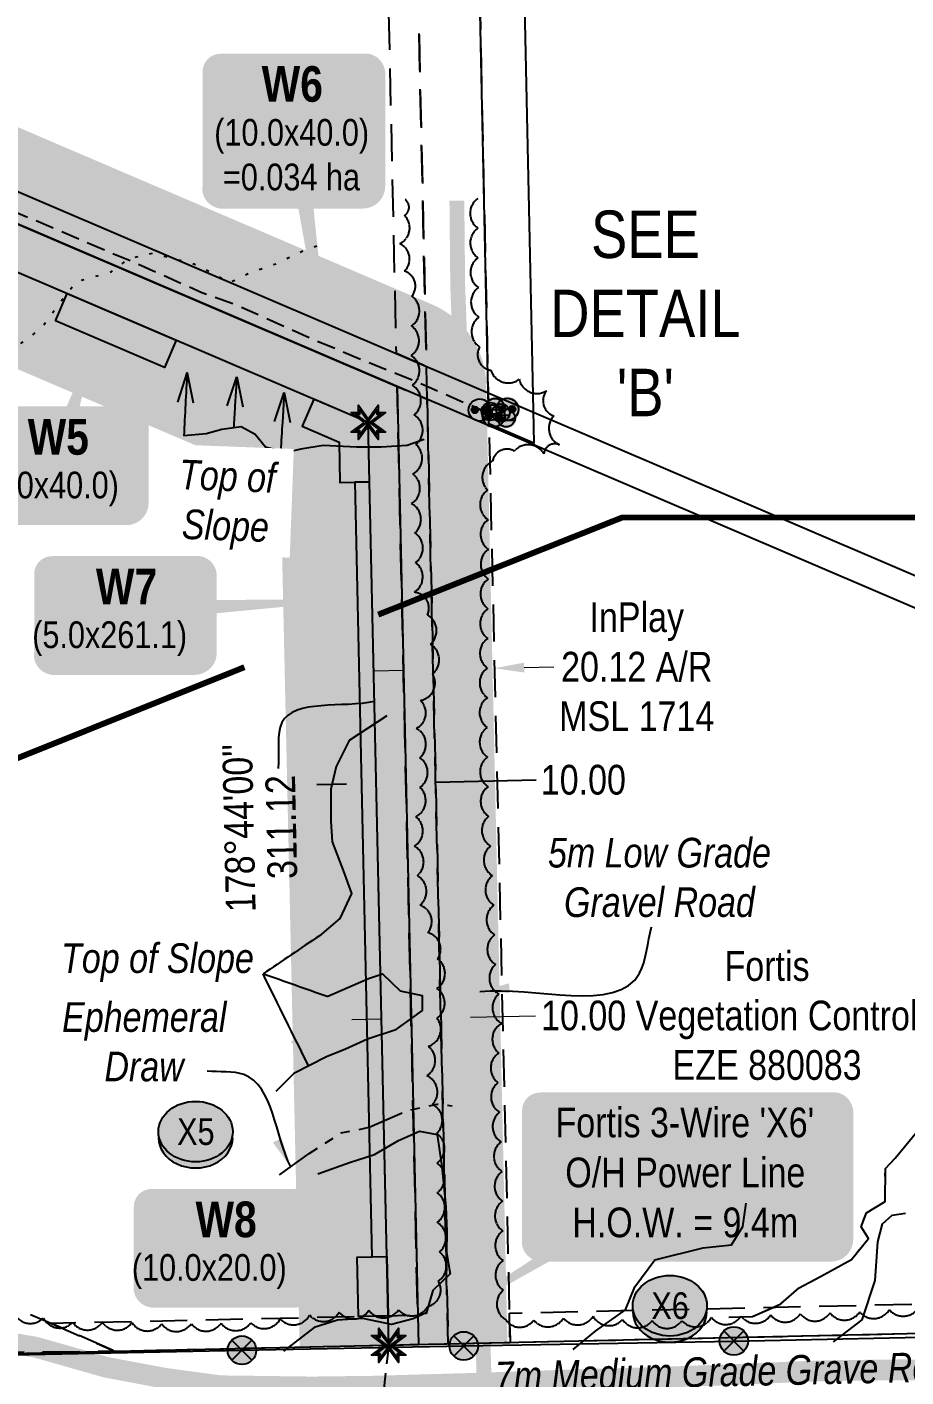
# Model space of a CAD drawing. Extents: x 601495 to 607119, y 5883555 to 5886722.
# Drawn here: x 606523.9 to 606819.8, y 5885157.5 to 5885612.2 of the extents above; entities that cross this region are included whole.
import ezdxf
from ezdxf.enums import TextEntityAlignment as Align

# ---------------------------------------------------------------- set-up
doc = ezdxf.new("R2010")
doc.units = 0
doc.header["$LTSCALE"] = 5
doc.header["$PDMODE"] = 34
doc.header["$PDSIZE"] = 0.03
for name, pattern in [('0', [1, 1, 0]), ('DASHDOT2', [12.7, 6.35, -3.175, 0, -3.175]), ('foc-ACCESSROAD', [3.75, 2.5, -1.25]), ('foc-FLOWLINE', [3.75, 2.5, -1.25]), ('foc-TIELINE', [1.875, 1.25, -0.625]), ('foc-TOPO', [1, 0.2, -0.8]), ('foc-TOPO-ephemeral', [6.25, 3.125, -0.625, 0.625, -0.625, 0.625, -0.625]), ('POWERLINE5', [7.8, 2.4, -0.6, 0.6, -0.6, 0.6, -0.6, 2.4]), ('UG_PIPE', [1.875, 1.25, -0.625])]:
    doc.linetypes.add(name, pattern=pattern)
doc.layers.get('Defpoints').update_dxf_attribs({"color": 9})
doc.layers.add('AS-PIPE-AG', color=7, linetype='Continuous', true_color=0x7d00fa)
for name, color, linetype in [('AS-PIPE-UG', 44, 'UG_PIPE'), ('AS-POWER', 104, 'foc-POWER'), ('AS-POWER-EXISTING', 72, 'POWERLINE5'), ('AS-ROADS', 254, 'Continuous'), ('AS-SYMBOL', 7, 'Continuous'), ('AS-WILDLIFE', 131, 'DASHDOT2'), ('C-WS', 13, 'foc-ACCESSROAD'), ('F-AR', 190, 'foc-ACCESSROAD'), ('F-EZE', 190, 'foc-FLOWLINE'), ('F-RW', 190, 'Continuous'), ('L-BD', 7, 'Continuous'), ('L-DETAIL-T', 3, 'Continuous'), ('L-MON', 1, 'Continuous'), ('L-SEC', 7, 'Continuous'), ('L-TIE', 7, 'foc-TIELINE'), ('P-BUFFER-H 30m', 51, 'Continuous'), ('P-CROSSINGS', 250, 'Continuous'), ('P-PROPOSED', 10, 'Continuous'), ('P-PROPOSED-H', 21, 'Continuous'), ('P-TEMP-BLOCKS', 250, 'Continuous'), ('P-TEMP-H', 41, 'Continuous'), ('P-TEMP_WORKSPACE', 46, 'Continuous'), ('P-TXT', 4, 'Continuous'), ('T-BUSH', 110, '0'), ('T-DRAW', 143, 'foc-TOPO-ephemeral'), ('T-SLOPE', 48, 'Continuous'), ('T-VEGETATION-CHANGE', 104, 'foc-TOPO'), ('T-WATER-T', 170, 'Continuous')]:
    doc.layers.add(name, color=color, linetype=linetype)
for name, color, linetype, lineweight in [('F-AR-T', 190, 'Continuous', 9), ('F-EZE-T', 190, 'Continuous', 9), ('T-TEXT', 48, 'Continuous', 18)]:
    doc.layers.add(name, color=color, linetype=linetype, lineweight=lineweight)
doc.styles.add('80', font='ARIALN.TTF', dxfattribs={"height": 10})
doc.styles.add('80CG', font='ARIALN.TTF', dxfattribs={"height": 10})
doc.styles.add('80L', font='ARIALN.TTF', dxfattribs={"height": 10})
doc.styles.add('80LS', font='ARIALNI.TTF', dxfattribs={"height": 10})
doc.styles.add('BOLD', font='ARIALNB.TTF')
doc.styles.add('Crossing', font='ARIALN.TTF', dxfattribs={"height": 10})
doc.styles.add('foc-LtypeFont', font='ARIALN.TTF', dxfattribs={"height": 7.35})
doc.linetypes.add('foc-POWER', pattern='A,6,-1,["P",foc-LtypeFont,S=0.2,R=0,X=-0.625,Y=-0.75],-1.24,4', length=12.24)
doc.linetypes.add('foc-TOPO-flowdirection-NOLINE', pattern='A,0,[">",foc-LtypeFont,S=0.3,R=0,X=0,Y=-0.945],-20,[">",foc-LtypeFont,S=0.3,R=0,X=0,Y=-0.945],0', length=20)
doc.dimstyles.new('Compass 5 000', dxfattribs={"dimscale": 5, "dimtxt": 9, "dimasz": 2, "dimexe": 0.2, "dimexo": 0.0625, "dimgap": 0.5, "dimtad": 0, "dimtih": 1, "dimtoh": 1, "dimzin": 0, "dimdsep": 46, "dimtxsty": '80CG', "dimcen": 0.1, "dimse1": 1, "dimse2": 1, "dimclrd": 256, "dimclrt": 256, "dimaunit": 1, "dimadec": 4, "dimazin": 0, "dimtfac": 0.06, "dimtofl": 0, "dimtmove": 0, "dimatfit": 1, "dimfxl": 0.2, "dimtolj": 1, "dimtzin": 0, "dimlwd": -1, "dimarcsym": 0})

# ---------------------------------------------------------------- blocks, each defined once
blk = doc.blocks.new('*D418')
at = {"layer": 'Defpoints', "color": 0, "transparency": 16777216}
for p in [(606660.14, 5885416.18), (606680.78, 5885416.66), (606681.25, 5885396.22)]:
    blk.add_point(p, dxfattribs=at)
at = {"layer": 'F-AR-T', "transparency": 16777216}
for p, q in [((606691.25, 5885396.45), (606701.24, 5885396.68)), ((606650.62, 5885395.51), (606640.62, 5885395.28))]:
    blk.add_line(p, q, dxfattribs=at)
for points in [[(606650.58, 5885397.18), (606650.66, 5885393.85), (606660.61, 5885395.74)], [(606691.21, 5885398.12), (606691.28, 5885394.78), (606681.25, 5885396.22)]]:
    blk.add_solid(points, dxfattribs=at)
at = {"layer": 'F-AR-T', "transparency": 16777216, "insert": (606729.15, 5885396.68), "char_height": 10, "attachment_point": 5, "style": '80CG'}
blk.add_mtext('\\A1;InPlay\\P20.12 A/R\\PMSL 1714', dxfattribs=at)
blk = doc.blocks.new('POWERPOLE')
h = blk.add_hatch(color=255)
edge = h.paths.add_edge_path()
edge.add_arc((0, 0), 0.96, 0, 360)
at = {"linetype": 'Continuous'}
for p, q in [((0.679, -0.679), (-0.679, 0.679)), ((-0.679, -0.679), (0.679, 0.679))]:
    blk.add_line(p, q, dxfattribs=at)
blk.add_circle((0, 0), 0.96, dxfattribs=at)
blk = doc.blocks.new('RISER')
h = blk.add_hatch(color=255)
h.dxf.hatch_style = 1
edge = h.paths.add_edge_path()
edge.add_arc((0, 0), 0.7, 0, 360)
blk.add_hatch(color=13).paths.add_polyline_path([(0.581, -0.15), (-0.581, -0.15, 0.774597)])
at = {"color": 13}
blk.add_line((-0.581, -0.15), (0.581, -0.15), dxfattribs=at)
blk.add_circle((0, 0), 0.6, dxfattribs=at)
blk = doc.blocks.new('PIG')
h = blk.add_hatch(color=255)
h.dxf.hatch_style = 1
edge = h.paths.add_edge_path()
edge.add_arc((0, 0), 0.85, 0, 360)
at = {"layer": 'AS-SYMBOL'}
h = blk.add_hatch(color=13, dxfattribs=at)
h.dxf.hatch_style = 1
h.paths.add_polyline_path([(-0.101, 0.005, 1), (-0.551, 0.005, 1)])
h = blk.add_hatch(color=13, dxfattribs=at)
h.dxf.hatch_style = 1
h.paths.add_polyline_path([(0.101, 0.005, 1), (0.551, 0.005, 1)])
at = {"layer": 'AS-SYMBOL', "color": 13}
for centre, radius in [((0, 0), 0.75), ((-0.326, 0.005), 0.225), ((0.326, 0.005), 0.225)]:
    blk.add_circle(centre, radius, dxfattribs=at)
blk = doc.blocks.new('TEMP')
h = blk.add_hatch(color=255)
h.dxf.hatch_style = 1
h.paths.add_polyline_path([(0, 0.251), (-0.666, 1.152), (-0.666, 0.666), (-1.152, 0.666), (-0.251, 0), (-1.152, -0.666), (-0.666, -0.666), (-0.666, -1.152), (0, -0.251), (0.666, -1.152), (0.666, -0.666), (1.152, -0.666), (0.251, 0), (1.152, 0.666), (0.666, 0.666), (0.666, 1.152)])
h.paths.add_polyline_path([(0.566, 0.849), (0.566, 0.566), (0.849, 0.566), (0.083, 0), (0.849, -0.566), (0.566, -0.566), (0.566, -0.849), (0, -0.083), (-0.566, -0.849), (-0.566, -0.566), (-0.849, -0.566), (-0.083, 0), (-0.849, 0.566), (-0.566, 0.566), (-0.566, 0.849), (0, 0.083)], flags=16)
h = blk.add_hatch(color=1)
h.dxf.hatch_style = 1
h.paths.add_polyline_path([(0, 0.083), (-0.566, 0.849), (-0.566, 0.566), (-0.849, 0.566), (-0.083, 0), (-0.849, -0.566), (-0.566, -0.566), (-0.566, -0.849), (0, -0.083), (0.566, -0.849), (0.566, -0.566), (0.849, -0.566), (0.083, 0), (0.849, 0.566), (0.566, 0.566), (0.566, 0.849)])
at = {"color": 1}
for p, q in [((-0.083, 0), (0.083, 0)), ((0, 0.083), (0, -0.083))]:
    blk.add_line(p, q, dxfattribs=at)
at = {"color": 255, "flags": 128}
blk.add_lwpolyline([(-0.251, 0), (-1.152, 0.666), (-0.666, 0.666), (-0.666, 1.152), (0, 0.251), (0.666, 1.152), (0.666, 0.666), (1.152, 0.666), (0.251, 0), (1.152, -0.666), (0.666, -0.666), (0.666, -1.152), (0, -0.251), (-0.666, -1.152), (-0.666, -0.666), (-1.152, -0.666)], close=True, dxfattribs=at)
at = {"color": 1, "flags": 128}
blk.add_lwpolyline([(-0.083, 0), (-0.849, 0.566), (-0.566, 0.566), (-0.566, 0.849), (0, 0.083), (0.566, 0.849), (0.566, 0.566), (0.849, 0.566), (0.083, 0), (0.849, -0.566), (0.566, -0.566), (0.566, -0.849), (0, -0.083), (-0.566, -0.849), (-0.566, -0.566), (-0.849, -0.566)], close=True, dxfattribs=at)
blk = doc.blocks.new('tdraw')
at = {"layer": 'T-DRAW', "linetype": 'ByBlock'}
h = blk.add_hatch(color=256, dxfattribs=at)
h.dxf.hatch_style = 1
h.paths.add_polyline_path([(4.25, 3.18), (-0.01, 0), (5.07, -1.53), (5.3, -2.87), (-1.13, -0.85), (-1.35, 0.4), (4.01, 4.5)])
blk = doc.blocks.new('*U436')
at = {"true_color": 0xff8aff}
h = blk.add_hatch(color=211, dxfattribs=at)
edge = h.paths.add_edge_path()
edge.add_line((-24, -20), (24, -20))
edge.add_arc((24, -14), 6, 270, 360)
edge.add_line((30, -14), (30, 12.5))
edge.add_arc((24, 12.5), 6, 0, 90)
edge.add_line((24, 18.5), (-24, 18.5))
edge.add_arc((-24, 12.5), 6, 90, 180)
edge.add_line((-30, 12.5), (-30, -14))
edge.add_arc((-24, -14), 6, 180, 270)
at = {"flags": 128}
blk.add_lwpolyline([(13.84, 41.49, 0, 7.5, 0), (0, 0, 0, 0, 0)], format="xyseb", dxfattribs=at)
at = {"color": 250, "flags": 128}
blk.add_lwpolyline([(-24, -20, 3, 3, 0), (24, -20, 3, 3, 0.414214), (30, -14, 3, 3, 0), (30, 12.5, 3, 0, 0.414214), (24, 18.5, 0, 0, 0), (-24, 18.5, 0, 0, 0.414214), (-30, 12.5, 0, 0, 0), (-30, -14, 0, 3, 0.414214)], format="xyseb", close=True, dxfattribs=at)
at = {"color": 250}
for tag, p, height, style in [('TEMP_AREA_W1_001', (-9.21, 2.24), 12, 'BOLD'), ('ENTER_TEXT_001', (-30.66, -12.47), 9, '80')]:
    blk.add_attdef(tag, p, '', height=height, dxfattribs=dict(at, style=style))
blk = doc.blocks.new('*U439')
at = {"true_color": 0xff8aff}
h = blk.add_hatch(color=211, dxfattribs=at)
edge = h.paths.add_edge_path()
edge.add_line((-24, -32.13), (24, -32.13))
edge.add_arc((24, -26.13), 6, 270, 360)
edge.add_line((30, -26.13), (30, 12.5))
edge.add_arc((24, 12.5), 6, 0, 90)
edge.add_line((24, 18.5), (-24, 18.5))
edge.add_arc((-24, 12.5), 6, 90, 180)
edge.add_line((-30, 12.5), (-30, -26.13))
edge.add_arc((-24, -26.13), 6, 180, 270)
at = {"color": 250, "flags": 128}
blk.add_lwpolyline([(-24, -32.13, 3, 3, 0), (24, -32.13, 3, 3, 0.414214), (30, -26.13, 3, 3, 0), (30, 12.5, 3, 0, 0.414214), (24, 18.5, 0, 0, 0), (-24, 18.5, 0, 0, 0.414214), (-30, 12.5, 0, 0, 0), (-30, -26.13, 0, 3, 0.414214)], format="xyseb", close=True, dxfattribs=at)
at = {"flags": 128}
blk.add_lwpolyline([(14.69, -102.46, 0, 7.5, 0), (0, 0, 0, 0, 0)], format="xyseb", dxfattribs=at)
at = {"color": 250}
for tag, p, height, style in [('TEMP_AREA_W1_001', (-9.21, 2.24), 12, 'BOLD'), ('ENTER_TEXT_001', (-30.66, -12.47), 9, '80')]:
    blk.add_attdef(tag, p, '', height=height, dxfattribs=dict(at, style=style))
blk = doc.blocks.new('*U437')
at = {"true_color": 0xff8aff}
h = blk.add_hatch(color=211, dxfattribs=at)
edge = h.paths.add_edge_path()
edge.add_line((-24, -20), (24, -20))
edge.add_arc((24, -14), 6, 270, 360)
edge.add_line((30, -14), (30, 12.5))
edge.add_arc((24, 12.5), 6, 0, 90)
edge.add_line((24, 18.5), (-24, 18.5))
edge.add_arc((-24, 12.5), 6, 90, 180)
edge.add_line((-30, 12.5), (-30, -14))
edge.add_arc((-24, -14), 6, 180, 270)
at = {"color": 250, "flags": 128}
blk.add_lwpolyline([(-24, -20, 3, 3, 0), (24, -20, 3, 3, 0.414214), (30, -14, 3, 3, 0), (30, 12.5, 3, 0, 0.414214), (24, 18.5, 0, 0, 0), (-24, 18.5, 0, 0, 0.414214), (-30, 12.5, 0, 0, 0), (-30, -14, 0, 3, 0.414214)], format="xyseb", close=True, dxfattribs=at)
at = {"flags": 128}
blk.add_lwpolyline([(29.7, -15.19, 0, 7.5, 0), (0, 0, 0, 0, 0)], format="xyseb", dxfattribs=at)
at = {"color": 250}
for tag, p, height, style in [('TEMP_AREA_W1_001', (-9.21, 2.24), 12, 'BOLD'), ('ENTER_TEXT_001', (-30.66, -12.47), 9, '80')]:
    blk.add_attdef(tag, p, '', height=height, dxfattribs=dict(at, style=style))
blk = doc.blocks.new('_Open30')
at = {"color": 0, "linetype": 'ByBlock', "lineweight": -2}
for p, q in [((-1, 0.268), (0, 0)), ((0, 0), (-1, -0.268)), ((0, 0), (-1, 0))]:
    blk.add_line(p, q, dxfattribs=at)
blk = doc.blocks.new('*D474')
at = {"layer": 'Defpoints', "color": 0, "transparency": 16777216}
for p in [(606663.19, 5885278.47), (606663.51, 5885264.07), (606653.51, 5885263.85)]:
    blk.add_point(p, dxfattribs=at)
at = {"layer": 'F-EZE-T', "transparency": 16777216}
for p, q in [((606643.2, 5885278.03), (606633.2, 5885277.81)), ((606673.19, 5885278.7), (606695.09, 5885279.18))]:
    blk.add_line(p, q, dxfattribs=at)
for points in [[(606643.16, 5885279.7), (606643.23, 5885276.37), (606653.19, 5885278.25)], [(606673.15, 5885280.36), (606673.22, 5885277.03), (606663.19, 5885278.47)]]:
    blk.add_solid(points, dxfattribs=at)
at = {"layer": 'F-EZE-T', "transparency": 16777216, "insert": (606773.02, 5885279.18), "char_height": 10, "attachment_point": 5, "style": '80CG'}
blk.add_mtext('\\A1;Fortis\\P10.00 Vegetation Control R/W\\PEZE 880083', dxfattribs=at)
blk = doc.blocks.new('xing2')
h = blk.add_hatch(color=50)
h.dxf.hatch_style = 1
edge = h.paths.add_edge_path()
edge.add_ellipse((0, 0), major_axis=(-12.5, 0), ratio=0.816297, start_angle=0, end_angle=360)
h = blk.add_hatch(color=250)
h.dxf.hatch_style = 1
edge = h.paths.add_edge_path()
edge.add_ellipse((0, -2.05), major_axis=(-12.5, 0), ratio=0.816297, start_angle=0, end_angle=180)
edge.add_line((12.5, -2.05), (12.5, 0))
edge.add_ellipse((0, 0), major_axis=(-12.5, 0), ratio=0.816297, start_angle=0, end_angle=180, ccw=False)
edge.add_line((-12.5, 0), (-12.5, -2.05))
at = {"color": 250}
blk.add_ellipse((0, 0), major_axis=(-12.5, 0), ratio=0.816297, dxfattribs=at)
blk.add_ellipse((0, -2.05), major_axis=(-12.5, 0), ratio=0.816297, start_param=0, end_param=3.141593, dxfattribs=at)
at = {"color": 250, "style": 'Crossing'}
blk.add_attdef('CROSSING', text='', height=9, dxfattribs=at).set_placement((0.09, 0.02), align=Align.MIDDLE_CENTER)
at = {"color": 250, "style": 'Crossing', "flags": 1}
for tag, p in [('OWNER', (0.09, -12.49)), ('DESCRIPTION', (0.09, -25.77)), ('LOCATION', (0.09, -39.3)), ('DWG_REF', (0.09, -52.84))]:
    blk.add_attdef(tag, text='', height=9, dxfattribs=at).set_placement(p, align=Align.MIDDLE_CENTER)
blk = doc.blocks.new('*U586')
h = blk.add_hatch(color=255)
edge = h.paths.add_edge_path()
edge.add_line((-49, -28.5), (49, -28.5))
edge.add_arc((49, -22.5), 6, 270, 360)
edge.add_line((55, -22.5), (55, 21))
edge.add_arc((49, 21), 6, 0, 90)
edge.add_line((49, 27), (-49, 27))
edge.add_arc((-49, 21), 6, 90, 180)
edge.add_line((-55, 21), (-55, -22.5))
edge.add_arc((-49, -22.5), 6, 180, 270)
at = {"color": 104, "flags": 128}
blk.add_lwpolyline([(-49, -28.5, 3, 3, 0), (49, -28.5, 3, 3, 0.414214), (55, -22.5, 3, 3, 0), (55, 21, 3, 0, 0.414214), (49, 27, 0, 0, 0), (-49, 27, 0, 0, 0.414214), (-55, 21, 0, 0, 0), (-55, -22.5, 0, 3, 0.414214)], format="xyseb", close=True, dxfattribs=at)
blk.add_lwpolyline([(-92.98, -56.28, 0, 7.5, 0), (0, 0, 0, 0, 0)], format="xyseb", dxfattribs=at)
at = {"color": 104, "style": '80'}
blk.add_attdef('ENTER_TEXT_001', (-26.85, -4.92), '', height=10, dxfattribs=at)
blk = doc.blocks.new('*U590')
at = {"true_color": 0xff8aff}
h = blk.add_hatch(color=211, dxfattribs=at)
edge = h.paths.add_edge_path()
edge.add_line((-24, -20), (24, -20))
edge.add_arc((24, -14), 6, 270, 360)
edge.add_line((30, -14), (30, 12.5))
edge.add_arc((24, 12.5), 6, 0, 90)
edge.add_line((24, 18.5), (-24, 18.5))
edge.add_arc((-24, 12.5), 6, 90, 180)
edge.add_line((-30, 12.5), (-30, -14))
edge.add_arc((-24, -14), 6, 180, 270)
at = {"color": 250, "flags": 128}
blk.add_lwpolyline([(-24, -20, 3, 3, 0), (24, -20, 3, 3, 0.414214), (30, -14, 3, 3, 0), (30, 12.5, 3, 0, 0.414214), (24, 18.5, 0, 0, 0), (-24, 18.5, 0, 0, 0.414214), (-30, 12.5, 0, 0, 0), (-30, -14, 0, 3, 0.414214)], format="xyseb", close=True, dxfattribs=at)
at = {"flags": 128}
blk.add_lwpolyline([(78.85, 3.82, 0, 7.5, 0), (0, 0, 0, 0, 0)], format="xyseb", dxfattribs=at)
at = {"color": 250}
for tag, p, height, style in [('TEMP_AREA_W1_001', (-9.21, 2.24), 12, 'BOLD'), ('ENTER_TEXT_001', (-30.66, -12.47), 9, '80')]:
    blk.add_attdef(tag, p, '', height=height, dxfattribs=dict(at, style=style))
blk = doc.blocks.new('*D594')
at = {"layer": 'Defpoints', "color": 0, "transparency": 16777216}
for p in [(606641.41, 5885358.9), (606651.41, 5885359.12), (606651.44, 5885357.63)]:
    blk.add_point(p, dxfattribs=at)
at = {"layer": 'P-TXT', "transparency": 16777216}
for p, q in [((606631.45, 5885357.19), (606621.45, 5885356.97)), ((606661.44, 5885357.85), (606695.23, 5885358.6))]:
    blk.add_line(p, q, dxfattribs=at)
for points in [[(606661.4, 5885359.52), (606661.47, 5885356.19), (606651.44, 5885357.63)], [(606631.41, 5885358.86), (606631.49, 5885355.52), (606641.45, 5885357.41)]]:
    blk.add_solid(points, dxfattribs=at)
at = {"layer": 'P-TXT', "transparency": 16777216, "insert": (606711.17, 5885358.6), "char_height": 10, "attachment_point": 5, "style": '80CG'}
blk.add_mtext('\\A1;10.00', dxfattribs=at)

msp = doc.modelspace()

# ---------------------------------------------------------------- hatches: boundary and pattern name
at = {"layer": 'P-BUFFER-H 30m'}
h = msp.add_hatch(color=256, dxfattribs=at)
h.dxf.hatch_style = 1
edge = h.paths.add_edge_path()
edge.add_line((606685.606, 5885168.999), (606678.468, 5885491.845))
edge.add_arc((606648.487, 5885491.182), 29.988, 1.2667, 66.81926)
edge.add_line((606660.291, 5885518.749), (606065.276, 5885773.536))
edge.add_line((606065.276, 5885773.536), (606067.094, 5885691.204))
edge.add_line((606067.094, 5885691.204), (606609.203, 5885459.071))
edge.add_line((606609.203, 5885459.071), (606615.651, 5885167.449))
edge.add_line((606615.651, 5885167.449), (606685.606, 5885168.999))
at = {"layer": 'P-PROPOSED-H'}
h = msp.add_hatch(color=256, dxfattribs=at)
h.dxf.hatch_style = 1
h.paths.add_polyline_path([(606066.003, 5885740.603), (606648.487, 5885491.182), (606655.626, 5885168.334), (606645.632, 5885168.113), (606638.757, 5885479.037), (606066.367, 5885724.136)])
at = {"layer": 'P-TEMP-H'}
h = msp.add_hatch(color=256, dxfattribs=at)
h.dxf.hatch_style = 1
h.paths.add_polyline_path([(606533.425, 5885513.267), (606537.36, 5885522.456), (606574.116, 5885506.717), (606570.181, 5885497.528)])
h = msp.add_hatch(color=256, dxfattribs=at)
h.dxf.hatch_style = 1
h.paths.add_polyline_path([(606639.2, 5885459.05), (606638.757, 5885479.037), (606620.379, 5885486.907), (606616.444, 5885477.718), (606628.906, 5885472.382), (606629.206, 5885458.829)])
h = msp.add_hatch(color=256, dxfattribs=at)
h.dxf.hatch_style = 1
h.paths.add_polyline_path([(606644.969, 5885198.094), (606639.199, 5885459.05), (606634.202, 5885458.94), (606639.972, 5885197.983)])
h = msp.add_hatch(color=256, dxfattribs=at)
h.dxf.hatch_style = 1
h.paths.add_polyline_path([(606635.418, 5885177.885), (606634.976, 5885197.873), (606644.969, 5885198.094), (606645.412, 5885178.107)])

# ---------------------------------------------------------------- linework, layer by layer
at = {"layer": 'AS-PIPE-AG', "flags": 128}
for points in [[(606679.871, 5885482.711), (606676.331, 5885483.21)], [(606685.626, 5885483.405), (606681.442, 5885484.137)], [(606683.64, 5885483.773), (606683.195, 5885480.856)], [(606685.19, 5885480.473), (606680.949, 5885481.232)]]:
    msp.add_lwpolyline(points, dxfattribs=at)
at = {"layer": 'AS-PIPE-UG', "flags": 128}
msp.add_lwpolyline([(606679.243, 5885481.945), (606675.412, 5885483.879), (606669.75, 5885486.153), (606654.429, 5885492.951), (606636.669, 5885500.009), (606619.746, 5885507.168), (606594.764, 5885518.344), (606582.739, 5885522.686), (606561.363, 5885532.244), (606541.546, 5885540.615), (606495.429, 5885560.385), (606449.797, 5885579.775), (606380.993, 5885608.928), (606325.942, 5885633.135), (606256.673, 5885662.136), (606194.25, 5885688.841), (606156.554, 5885705.359), (606115.807, 5885723.609), (606070.773, 5885743.253), (606043.598, 5885755.203), (606002.536, 5885772.727), (605986.788, 5885778.875), (605970.935, 5885786.086), (605955.122, 5885792.936), (605947.991, 5885795.63), (605942.477, 5885796.444), (605935.315, 5885796.823), (605911.915, 5885796.151), (605888.883, 5885795.589), (605849.008, 5885794.449), (605831.991, 5885794.342), (605804.305, 5885793.571), (605778.765, 5885793.916), (605758.08, 5885793.337), (605737.371, 5885792.568), (605707.675, 5885791.716), (605683.368, 5885791.224), (605662.287, 5885790.736), (605630.713, 5885789.409), (605602.691, 5885788.92), (605579.114, 5885788.735), (605559.442, 5885788.752), (605531.88, 5885788.715), (605498.401, 5885787.582), (605445.699, 5885786.669), (605431.454, 5885786.797), (605406.77, 5885785.96), (605370.868, 5885785.265), (605345.916, 5885784.681), (605310.355, 5885783.259), (605269.91, 5885782.083), (605238.541, 5885781.16), (605193.655, 5885780.882), (605172.241, 5885780.326), (605158.29, 5885780.794), (605144.131, 5885780.482), (605133.425, 5885780.772), (605117.879, 5885780.35), (605102.062, 5885779.899), (605093.963, 5885779.874), (605088.873, 5885779.856), (605086.673, 5885776.764), (605086.85, 5885774.498), (605086.141, 5885769.201)], dxfattribs=at)
at = {"layer": 'AS-POWER', "flags": 128}
msp.add_lwpolyline([(606228.339, 5885158.244), (606313.557, 5885160.326), (606411.592, 5885162.394), (606513.465, 5885164.788), (606596.215, 5885166.498), (606670.901, 5885167.941), (606761.828, 5885169.591), (606845.615, 5885171.287), (606962.308, 5885173.342), (606984.603, 5885173.91)], dxfattribs=at)
at = {"layer": 'AS-ROADS', "flags": 128}
for points, const_width in [([(606677.778, 5885155.454), (606675.796, 5885225.02), (606674.437, 5885276.004), (606673.678, 5885311.486), (606672.261, 5885356.487), (606671.454, 5885387.955), (606671.076, 5885430.662), (606670.529, 5885460.792), (606670.197, 5885489.842), (606668.869, 5885525.114), (606668.585, 5885553.754)], 4.998), ([(606509.354, 5885170.495), (606526.775, 5885167.52), (606550.566, 5885160.74), (606570.244, 5885157.04), (606588.948, 5885154.509), (606619.792, 5885154.117), (606640.387, 5885154.368), (606674.609, 5885155.352), (606712.044, 5885156.645), (606731.704, 5885157.179), (606761.666, 5885158.275), (606780.828, 5885159.142), (606794.462, 5885159.638), (606818.435, 5885159.886), (606844.95, 5885159.74), (606855.338, 5885159.307), (606877.552, 5885158.926), (606897.258, 5885159.463), (606934.921, 5885161.033), (606961.232, 5885161.353), (606984.884, 5885161.584)], 7)]:
    msp.add_lwpolyline(points, dxfattribs=dict(at, const_width=const_width))
at = {"layer": 'AS-WILDLIFE', "const_width": 1.999, "flags": 128}
for points in [[(606597.047, 5885396.574), (606505.885, 5885360.007), (606413.26, 5885315.507), (606326.76, 5885273.507), (606244.135, 5885247.007), (606152.259, 5885218.007), (605869.197, 5885318.007), (605782.947, 5885347.507), (605583.572, 5885415.507), (605556.76, 5885439.007), (605094.947, 5885512.507), (605092.572, 5885513.007), (604624.447, 5885599.507), (604583.822, 5885518.507), (604526.884, 5885357.007), (604517.259, 5885222.507), (604516.635, 5885216.507), (604515.572, 5885210.007), (604514.135, 5885203.507), (604512.197, 5885197.507), (604509.885, 5885191.007), (604507.197, 5885185.507), (604504.134, 5885179.507), (604500.634, 5885174.007), (604496.885, 5885168.507), (604492.697, 5885163.507), (604488.259, 5885159.007), (604483.447, 5885154.507), (604482.572, 5885153.507), (604348.306, 5885038.39)], [(606978.728, 5885432.323), (606900.072, 5885440.507), (606839.634, 5885447.007), (606724.259, 5885447.007), (606661.509, 5885422.007), (606642.091, 5885414.271)]]:
    msp.add_lwpolyline(points, dxfattribs=at)
at = {"layer": 'C-WS', "flags": 128}
msp.add_lwpolyline([(606530.066, 5885176.407), (606553.501, 5885166.072), (606503.845, 5885165.653), (606499.743, 5885167.546), (606496.44, 5885165.487), (606454.27, 5885163.874), (606471.373, 5885174.251), (606498.366, 5885190.055), (606530.066, 5885176.407)], close=True, dxfattribs=at)
at = {"layer": 'F-AR', "flags": 128}
msp.add_lwpolyline([(606686.484, 5885169.018), (606665.619, 5885168.556), (606658.581, 5885486.86), (606652.967, 5885740.767), (606673.647, 5885741.22), (606675.598, 5885654.256), (606679.105, 5885489.546), (606679.352, 5885478.511), (606686.237, 5885179.77), (606686.484, 5885169.018)], close=True, dxfattribs=at)
at = {"layer": 'F-EZE', "flags": 128}
for points in [[(606652.967, 5885740.767), (606658.337, 5885497.903), (606648.243, 5885502.226), (606642.973, 5885740.547), (606652.967, 5885740.767)], [(606658.581, 5885486.86), (606665.619, 5885168.556), (606553.501, 5885166.072), (606531.933, 5885175.593), (606655.405, 5885178.328), (606648.487, 5885491.182), (606658.581, 5885486.86)]]:
    msp.add_lwpolyline(points, close=True, dxfattribs=at)
msp.add_lwpolyline([(606984.578, 5885175.613), (606884.642, 5885173.408), (606686.484, 5885169.018), (606686.255, 5885179.012), (606884.419, 5885183.402), (606984.32, 5885186.391)], dxfattribs=at)
at = {"layer": 'F-RW'}
for points in [[(606964.82, 5886044.01), (606901.996, 5885979.047), (606867.25, 5885942.978), (606762.929, 5885835.04), (606727.049, 5885716.955), (606690.669, 5885650.572), (606694.241, 5885483.076), (606694.488, 5885472.04), (606679.352, 5885478.511), (606679.105, 5885489.546), (606675.598, 5885654.256), (606713.162, 5885722.801), (606719.062, 5885742.217), (606729.182, 5885775.521), (606749.644, 5885842.861), (606866.781, 5885964.059), (606880.694, 5885978.581), (606932.115, 5886031.673), (606959.793, 5886060.307)], [(606924.109, 5885373.16), (606066.003, 5885740.603), (606065.76, 5885751.646), (606928.067, 5885382.404)]]:
    msp.add_lwpolyline(points, dxfattribs=at)
at = {"layer": 'L-SEC'}
msp.add_line((606884.641, 5885173.408), (606078.915, 5885155.559), dxfattribs=at)
at = {"layer": 'L-TIE'}
msp.add_line((606645.632, 5885168.113), (606643.312, 5885147.945), dxfattribs=at)
at = {"layer": 'P-TEMP_WORKSPACE'}
for points in [[(606533.425, 5885513.267), (606537.36, 5885522.456), (606574.116, 5885506.717), (606570.181, 5885497.528)], [(606639.2, 5885459.05), (606638.757, 5885479.037), (606620.379, 5885486.907), (606616.444, 5885477.718), (606628.906, 5885472.382), (606629.206, 5885458.829)], [(606644.969, 5885198.094), (606639.199, 5885459.05), (606634.202, 5885458.94), (606639.972, 5885197.983)], [(606635.418, 5885177.885), (606634.976, 5885197.873), (606644.969, 5885198.094), (606645.412, 5885178.107)]]:
    msp.add_lwpolyline(points, close=True, dxfattribs=at)
at = {"layer": 'T-BUSH', "flags": 128}
for points in [[(606148.559, 5885244.214, 0.5205671), (606155.219, 5885236.759, 0.5205671), (606161.878, 5885229.304, 0.5205671), (606169.472, 5885222.854, 0.5205671), (606177.384, 5885216.744, 0.5205671), (606185.295, 5885210.634, 0.5205671), (606193.259, 5885204.593, 0.5205671), (606201.253, 5885198.592, 0.5205671), (606209.248, 5885192.592, 0.5205671), (606217.243, 5885186.592, 0.5205671), (606225.486, 5885180.97, 0.5205671), (606234.174, 5885176.026, 0.5205671), (606242.953, 5885171.41, 0.5205671), (606252.946, 5885171.178, 0.5205671), (606262.939, 5885170.945, 0.5205671), (606272.933, 5885170.712, 0.5205671), (606282.926, 5885170.479, 0.5205671), (606292.919, 5885170.247, 0.5205671), (606302.911, 5885170.193, 0.5205671), (606312.896, 5885170.65, 0.5205671), (606322.882, 5885171.106, 0.5205671), (606332.867, 5885171.563, 0.5205671), (606342.853, 5885172.02, 0.5205671), (606352.844, 5885172.304, 0.5205671), (606362.838, 5885172.471, 0.5205671), (606372.833, 5885172.638, 0.5205671), (606382.828, 5885172.805, 0.5205671), (606392.822, 5885172.972, 0.5205671), (606402.792, 5885173.612, 0.5205671), (606412.747, 5885174.512, 0.5205671), (606422.729, 5885174.132, 0.5205671), (606432.718, 5885174.182, 0.5205671), (606442.71, 5885174.482, 0.5205671), (606451.861, 5885176.29, 0.5205671), (606450.286, 5885185.964, 0.5205671), (606450.019, 5885195.78, 0.5205671), (606448.917, 5885205.457, 0.5205671), (606452.869, 5885212.556, 0.5205671), (606461.188, 5885218.098, 0.5205671), (606470.049, 5885222.626, 0.5205671), (606478.867, 5885227.227, 0.5205671), (606487.139, 5885232.839, 0.5205671), (606494.1, 5885226.307, 0.5205671), (606500.984, 5885219.059, 0.5205671), (606505.296, 5885210.205, 0.5205671), (606500.638, 5885204.375, 0.5205671), (606491.412, 5885200.53, 0.5205671), (606482.185, 5885196.684, 0.5205671), (606475.949, 5885188.884, 0.5205671), (606473.69, 5885179.767, 0.5205671), (606480.071, 5885175.736, 0.5205671), (606489.862, 5885177.752, 0.5205671), (606499.652, 5885179.768, 0.5205671), (606509.565, 5885179.777, 0.5205671), (606519.528, 5885178.962, 0.5205671), (606529.377, 5885177.342, 0.5205671), (606539.225, 5885175.853, 0.5205671), (606549.221, 5885175.892, 0.5205671), (606559.214, 5885175.791, 0.5205671), (606569.2, 5885175.351, 0.5205671), (606579.193, 5885175.428, 0.5205671), (606589.188, 5885175.595, 0.5205671), (606599.183, 5885175.762, 0.5205671), (606609.097, 5885177.038, 0.5205671), (606619.01, 5885178.32, 0.5205671), (606628.955, 5885179.298, 0.5205671), (606638.926, 5885179.95, 0.5205671), (606648.921, 5885180.067, 0.5205671), (606658.756, 5885181.269, 0.5205671), (606662.305, 5885189.774, 0.5205671), (606662.704, 5885199.594, 0.5205671), (606661.931, 5885209.557, 0.5205671), (606661.938, 5885219.553, 0.5205671), (606661.907, 5885229.549, 0.5205671), (606661.796, 5885239.544, 0.5205671), (606660.393, 5885249.31, 0.5205671), (606658.451, 5885258.981, 0.5205671), (606658.991, 5885268.862, 0.5205671), (606661.899, 5885278.338, 0.5205671), (606661.882, 5885288.334, 0.5205671), (606662.11, 5885298.326, 0.5205671), (606658.85, 5885307.152, 0.5205671), (606656.172, 5885316.406, 0.5205671), (606655.278, 5885326.362, 0.5205671), (606654.303, 5885336.31, 0.5205671), (606654.81, 5885346.206, 0.5205671), (606656.154, 5885356.088, 0.5205671), (606656.151, 5885366.084, 0.5205671), (606654.95, 5885375.971, 0.5205671), (606656.354, 5885385.334, 0.5205671), (606660.389, 5885394.338, 0.5205671), (606659.65, 5885404.307, 0.5205671), (606658.678, 5885414.147, 0.5205671), (606654.283, 5885421.827, 0.5205671), (606654.69, 5885431.815, 0.5205671), (606654.416, 5885441.781, 0.5205671), (606653.365, 5885451.721, 0.5205671), (606653.788, 5885461.665, 0.5205671), (606654.792, 5885471.61, 0.5205671), (606654.193, 5885481.588, 0.5205671), (606653.595, 5885491.566, 0.5205671), (606653.216, 5885501.549, 0.5205671), (606653.306, 5885511.545, 0.5205671), (606653.443, 5885521.538, 0.5205671), (606650.992, 5885530.013, 0.5205671), (606649.37, 5885539.252, 0.5205671), (606650.943, 5885548.738, 0.5205671), (606651.223, 5885554.133, 0.5205671)], [(606675.646, 5885554.459, 0.520567), (606675.666, 5885544.463, 0.5205671), (606675.686, 5885534.467, 0.5205671), (606675.841, 5885524.472, 0.5205671), (606676.032, 5885514.478, 0.5205671), (606676.223, 5885504.484, 0.5205671), (606680.05, 5885496.594, 0.5205671), (606689.565, 5885493.57, 0.5205671), (606698.78, 5885489.706, 0.5205671), (606701.229, 5885481.207, 0.5205671), (606703.18, 5885471.462, 0.5205671), (606697.872, 5885468.453, 0.5205671), (606687.918, 5885469.364, 0.5205671), (606680.612, 5885466.021, 0.5205671), (606678.914, 5885456.264, 0.5205671), (606679.079, 5885446.269, 0.5205671), (606679.244, 5885436.274, 0.5205671), (606679.16, 5885426.279, 0.5205671), (606679.061, 5885416.283, 0.5205671), (606678.963, 5885406.288, 0.5205671), (606678.886, 5885396.292, 0.5205671), (606678.842, 5885386.296, 0.5205671), (606678.798, 5885376.3, 0.5205671), (606678.905, 5885366.305, 0.5205671), (606679.075, 5885356.311, 0.5205671), (606679.284, 5885346.318, 0.5205671), (606679.925, 5885336.342, 0.5205671), (606680.567, 5885326.367, 0.5205671), (606681.028, 5885316.383, 0.5205671), (606681.29, 5885306.391, 0.5205671), (606681.553, 5885296.398, 0.5205671), (606682.726, 5885286.478, 0.5205671), (606683.565, 5885276.559, 0.5205671), (606682.698, 5885266.6, 0.5205671), (606682.432, 5885256.632, 0.5205671), (606682.95, 5885246.649, 0.5205671), (606683.468, 5885236.666, 0.5205671), (606683.824, 5885226.679, 0.5205671), (606683.933, 5885216.683, 0.5205671), (606684.043, 5885206.688, 0.5205671), (606684.137, 5885196.692, 0.5205671), (606684.227, 5885186.697, 0.5205671), (606685.056, 5885176.74, 0.5205671), (606694.486, 5885176.659, 0.5205671), (606704.462, 5885177.295, 0.5205671), (606714.436, 5885177.948, 0.5205671), (606724.365, 5885176.833, 0.5205671), (606734.354, 5885176.451, 0.5205671), (606744.328, 5885176.424, 0.5205671), (606754.257, 5885177.552, 0.5205671), (606764.245, 5885177.956, 0.5205671), (606774.233, 5885178.36, 0.5205671), (606784.221, 5885178.749, 0.5205671), (606794.212, 5885179.069, 0.5205671), (606804.203, 5885179.388, 0.5205671), (606814.168, 5885180.143, 0.5205671), (606824.127, 5885181.008, 0.5205671), (606834.122, 5885180.982, 0.5205671), (606844.099, 5885180.578, 0.5205671), (606854.048, 5885179.603, 0.5205671), (606862.983, 5885175.441, 0.5205671), (606872.859, 5885174.124, 0.5205671), (606879.341, 5885177.054, 0.5205671), (606885.552, 5885184.886, 0.5205671), (606894.833, 5885184.422, 0.5205671), (606903.093, 5885178.793, 0.5205671), (606912.471, 5885177.153, 0.5205671), (606922.443, 5885177.824, 0.5205671), (606932.406, 5885178.64, 0.5205671), (606942.386, 5885179.184, 0.5205671), (606952.369, 5885179.69, 0.5205671), (606962.304, 5885180.733, 0.5205671), (606972.217, 5885182.02, 0.5205671), (606982.183, 5885182.486, 0.1246065), (606984.453, 5885180.532, 0.1246065)]]:
    msp.add_lwpolyline(points, format="xyb", dxfattribs=at)
at = {"layer": 'T-DRAW', "linetype": 'foc-TOPO-flowdirection-NOLINE', "flags": 128}
msp.add_lwpolyline([(606760.134, 5885177.598), (606768.127, 5885177.805), (606777.667, 5885182.098), (606783.8, 5885187.543), (606792.195, 5885191.982), (606801.416, 5885197.038), (606807.206, 5885204.167), (606804.725, 5885208.006), (606806.461, 5885212.801), (606812.748, 5885216.569), (606812.842, 5885227.718), (606816.122, 5885231.228), (606838.637, 5885258.469)], dxfattribs=at)
at = {"layer": 'T-DRAW', "flags": 128}
for points in [[(606608.85, 5885225.583), (606618.872, 5885232.708), (606629.649, 5885239.706), (606639.104, 5885241.584), (606652.04, 5885247.24), (606661.934, 5885249.415), (606667.035, 5885248.823)], [(606760.134, 5885177.598), (606768.127, 5885177.805), (606777.667, 5885182.098), (606783.8, 5885187.543), (606792.195, 5885191.982), (606801.416, 5885197.038), (606807.206, 5885204.167), (606804.725, 5885208.006), (606806.461, 5885212.801), (606812.748, 5885216.569), (606812.842, 5885227.718), (606816.122, 5885231.228)]]:
    msp.add_lwpolyline(points, dxfattribs=at)
at = {"layer": 'T-SLOPE', "flags": 128}
for points in [[(606657.588, 5885473.294), (606651.881, 5885471.224), (606643.115, 5885470.694), (606634.835, 5885470.733), (606623.577, 5885471.201), (606616.074, 5885470.053), (606611.214, 5885468.938), (606604.183, 5885470.686), (606600.704, 5885474.911), (606595.969, 5885477.566), (606589.4, 5885476.635), (606584.14, 5885475.22), (606576.654, 5885474.503)], [(606644.996, 5885380.222), (606632.358, 5885371.832), (606627.962, 5885363.076), (606626.121, 5885355.519), (606626.172, 5885344.682), (606626.589, 5885337.722), (606630.326, 5885328.077), (606633.155, 5885320.388), (606629.133, 5885311.919), (606622.299, 5885306.128)], [(606624.967, 5885285.602), (606638.815, 5885291.714), (606643.538, 5885293.31), (606649.488, 5885287.553), (606656.935, 5885285.99), (606656.908, 5885280.966), (606647.691, 5885274.314), (606638.474, 5885271.221), (606631.131, 5885267.931), (606624.698, 5885265.376), (606613.645, 5885259.74), (606607.618, 5885253.665)], [(606621.793, 5885225.907), (606632.485, 5885229.682), (606640.88, 5885232.372), (606648.884, 5885237.118), (606655.992, 5885240.337), (606661.931, 5885239.21), (606663.527, 5885228.416), (606664.836, 5885214.783), (606665.213, 5885206.446), (606665.047, 5885199.373), (606666.367, 5885192.274), (606660.442, 5885186.648), (606658.283, 5885178.902), (606658.221, 5885179.06), (606653.863, 5885177.068), (606646.602, 5885175.175), (606636.955, 5885177.176), (606628.394, 5885176.586), (606620.578, 5885174.188), (606610.188, 5885166.172)], [(606707.696, 5885166.756), (606715.357, 5885172.971), (606725.353, 5885180.155), (606728.483, 5885187.833), (606735.201, 5885196.977), (606751.483, 5885201.034), (606761.002, 5885201.947), (606764.883, 5885208.122), (606765.994, 5885216.073)], [(606795.42, 5885169.33), (606805.046, 5885176.73), (606809.431, 5885189.979), (606809.787, 5885194.783), (606810.295, 5885203.009), (606811.872, 5885209.075), (606815.166, 5885212.022), (606819.61, 5885212.684)]]:
    msp.add_lwpolyline(points, dxfattribs=at)
at = {"layer": 'T-SLOPE'}
for points in [[(606593.874, 5885484.451), (606593.724, 5885482.036), (606593.574, 5885479.621), (606593.425, 5885477.205)], [(606609.829, 5885479.16), (606609.628, 5885475.917), (606609.427, 5885472.675), (606609.226, 5885469.432)]]:
    msp.add_open_spline(points, degree=3, dxfattribs=at)
at = {"layer": 'T-VEGETATION-CHANGE', "flags": 128}
msp.add_lwpolyline([(606495.799, 5885492.715), (606505.787, 5885501.681), (606520.961, 5885504.973), (606528.741, 5885510.75), (606534.846, 5885519.256), (606540.487, 5885526.436), (606552.182, 5885529.747), (606558.068, 5885534.123), (606566.185, 5885536.085), (606581.343, 5885532.077), (606591.944, 5885526.105), (606599.442, 5885529.714), (606607.873, 5885532.536), (606617.029, 5885537.02), (606622.875, 5885539.066)], dxfattribs=at)

# ---------------------------------------------------------------- block references
at = {"layer": 'AS-POWER-EXISTING', "xscale": 4.998005649999984, "yscale": 4.998005649999984, "zscale": 4.998005649999984}
for p in [(606761.828, 5885169.591), (606596.215, 5885166.498), (606670.901, 5885167.941)]:
    msp.add_blockref('POWERPOLE', p, dxfattribs=at)
at = {"layer": 'AS-SYMBOL', "xscale": 4.998005649999992, "yscale": 4.998005649999992, "zscale": 4.998005649999992}
for name, p in [('PIG', (606676.278, 5885483.207)), ('RISER', (606681.446, 5885484.144)), ('PIG', (606685.594, 5885483.431)), ('RISER', (606679.883, 5885482.708)), ('PIG', (606680.957, 5885481.229)), ('RISER', (606683.416, 5885482.261)), ('RISER', (606685.192, 5885480.523))]:
    msp.add_blockref(name, p, dxfattribs=at)
at = {"layer": 'L-MON', "xscale": 4.998005649999984, "yscale": 4.998005649999984, "zscale": 4.998005649999984}
for p in [(606638.757, 5885479.037), (606645.632, 5885168.113)]:
    msp.add_blockref('TEMP', p, dxfattribs=at)
at = {"layer": 'P-CROSSINGS', "xscale": 0.99960113, "yscale": 0.99960113, "zscale": 0.99960113}
for p, values in [((606580.613, 5885240.131), {'CROSSING': 'X5'}), ((606740.287, 5885181.477), {'CROSSING': 'X6'})]:
    msp.add_blockref('xing2', p, dxfattribs=at).add_auto_attribs(values)
at = {"layer": 'P-CROSSINGS', "color": 104}
ref = msp.add_blockref('*U586', (606745.541, 5885226.323), dxfattribs=dict(at, xscale=0.99960113, yscale=0.99960113, zscale=0.99960113))
ref.add_attrib('ENTER_TEXT_001', "Fortis 3-Wire 'X6'", (606701.79, 5885238.227), dxfattribs={"layer": '0', "color": 104, "height": 9.99601, "style": '80'})
ref.add_attrib('ENTER_TEXT_002', 'O/H Power Line', (606705.087, 5885221.39), dxfattribs={"layer": '0', "color": 104, "height": 9.99601, "style": '80'})
ref.add_attrib('ENTER_TEXT_003', 'H.O.W. = 9.4m', (606707.443, 5885204.552), dxfattribs={"layer": '0', "color": 104, "height": 9.99601, "style": '80'})
at = {"layer": 'P-TEMP-BLOCKS'}
ref = msp.add_blockref('*U439', (606612.958, 5885584.702), dxfattribs=dict(at, xscale=0.99960113, yscale=0.99960113, zscale=0.99960113))
ref.add_attrib('TEMP_AREA_W1_001', 'W6', (606602.874, 5885587.048), dxfattribs={"layer": '0', "color": 250, "height": 11.9952, "style": 'BOLD'})
ref.add_attrib('ENTER_TEXT_001', '(10.0x40.0)', (606586.893, 5885572.237), dxfattribs={"layer": '0', "color": 250, "height": 8.99641, "style": '80'})
ref.add_attrib('ENTER_TEXT_002', '=0.034 ha', (606589.832, 5885557.206), dxfattribs={"layer": '0', "color": 250, "height": 8.9964, "style": '80'})
at = {"layer": 'P-TEMP-BLOCKS', "xscale": 0.99960113, "yscale": 0.99960113, "zscale": 0.99960113}
for name, p, values in [('*U436', (606533.3, 5885465.92), {'TEMP_AREA_W1_001': 'W5', 'ENTER_TEXT_001': '(10.0x40.0)'}), ('*U437', (606589.81, 5885202.336), {'TEMP_AREA_W1_001': 'W8', 'ENTER_TEXT_001': '(10.0x20.0)'})]:
    msp.add_blockref(name, p, dxfattribs=at).add_auto_attribs(values)
at = {"layer": 'T-DRAW', "rotation": 187.6883929522132}
msp.add_blockref('tdraw', (606634.639, 5885240.58), dxfattribs=at)
at = {"layer": 'T-SLOPE', "xscale": 9.996011299999982, "yscale": 9.996011299999982, "zscale": 9.996011299999982, "rotation": 86.45089024657761}
for p in [(606594.493, 5885494.428), (606610.448, 5885489.136)]:
    msp.add_blockref('_Open30', p, dxfattribs=at)

# ---------------------------------------------------------------- texts
at = {"layer": 'L-BD', "style": '80L'}
for s, height, p in [("178°44'00''", 9.99601, (606595.219, 5885342.407)), ('311.12', 9.996, (606609.46, 5885342.722))]:
    msp.add_text(s, height=height, rotation=91.2667, dxfattribs=at).set_placement(p, align=Align.MIDDLE)
at = {"layer": 'L-DETAIL-T', "insert": (606732.068, 5885515.761), "char_height": 15.98724, "width": 63.58537, "attachment_point": 5, "style": '80CG'}
msp.add_mtext("SEE DETAIL 'B'", dxfattribs=at)
at = {"layer": 'T-TEXT', "style": '80LS'}
msp.add_text('7m Medium Grade Grave Road', height=9.99202, rotation=1.26909, dxfattribs=at).set_placement((606761.186, 5885159.362), align=Align.MIDDLE_CENTER)
at = {"layer": 'T-TEXT', "insert": (606736.791, 5885339.095), "char_height": 9.99202, "width": 74.89015, "attachment_point": 2, "style": '80LS'}
msp.add_mtext('5m Low Grade\\PGravel Road', dxfattribs=at)
at = {"layer": 'T-WATER-T', "insert": (606535.353, 5885283.729), "char_height": 9.9916, "attachment_point": 1, "style": '80L'}
msp.add_mtext_dynamic_manual_height_columns('\\pi0.32599;{\\fArial Narrow|b0|i1|c0|p34;Ephemeral\\P\\pi14.58072;Draw}', width=55.93293, gutter_width=49.98, heights=[0], dxfattribs=at)

# ---------------------------------------------------------------- dimensions: what is measured, and where the dimension line sits
at = {"layer": 'F-AR-T'}
dim = msp.add_linear_dim(base=(606681.248, 5885396.219), p1=(606660.144, 5885416.184), p2=(606680.778, 5885416.659), angle=1.31857, text='InPlay\\P20.12 A/R\\PMSL 1714', dimstyle='Compass 5 000', dxfattribs=at)
dim.commit()
dim.dimension.update_dxf_attribs({"geometry": '*D418', "text_midpoint": (606729.146, 5885396.679), "dimtype": 161})
at = {"layer": 'F-EZE-T'}
dim = msp.add_linear_dim(base=(606663.188, 5885278.475), p1=(606653.514, 5885263.851), p2=(606663.507, 5885264.072), angle=1.26909, text='Fortis\\P10.00 Vegetation Control R/W\\PEZE 880083', dimstyle='Compass 5 000', dxfattribs=at)
dim.commit()
dim.dimension.update_dxf_attribs({"geometry": '*D474', "text_midpoint": (606773.019, 5885279.181), "dimtype": 161})
at = {"layer": 'P-TXT'}
dim = msp.add_linear_dim(base=(606651.44, 5885357.631), p1=(606641.414, 5885358.899), p2=(606651.407, 5885359.12), angle=1.2667, text='10.00', dimstyle='Compass 5 000', dxfattribs=at)
dim.commit()
dim.dimension.update_dxf_attribs({"geometry": '*D594', "text_midpoint": (606711.167, 5885358.599), "dimtype": 161})

# ---------------------------------------------------------------- leaders
at = {"layer": 'L-BD', "path_type": 1}
msp.add_leader([(606640.835, 5885385.048), (606609.692, 5885377.984), (606608.428, 5885362.447)], dimstyle='Compass 5 000', override={"dimgap": 0.5, "dimtad": 0}, dxfattribs=at)
at = {"layer": 'T-SLOPE', "path_type": 1}
msp.add_leader([(606577.755, 5885495.742), (606576.654, 5885474.503)], dimstyle='Compass 5 000', override={"dimldrblk": 'Open30'}, dxfattribs=at)
at = {"layer": 'T-TEXT', "path_type": 1}
msp.add_leader([(606676.332, 5885287.284), (606730.101, 5885293.551), (606734.101, 5885309.12)], dimstyle='Compass 5 000', override={"dimgap": 0.5, "dimtad": 0}, dxfattribs=at)
at = {"layer": 'T-WATER-T', "path_type": 1}
msp.add_leader([(606612.643, 5885228.279), (606596.854, 5885259.346), (606584.473, 5885260.506)], dimstyle='Compass 5 000', override={"dimgap": 0.5, "dimtad": 0}, dxfattribs=at)

# ---------------------------------------------------------------- next in the draw order: texts
at = {"layer": 'T-TEXT', "insert": (606591.504, 5885465.924), "char_height": 9.99202, "width": 34.04281, "attachment_point": 2, "rotation": 357.83765, "style": '80LS', "bg_fill": 2}
msp.add_mtext('Top of Slope', dxfattribs=at)
at = {"layer": 'T-TEXT', "insert": (606567.784, 5885303.574), "char_height": 9.99202, "width": 64.72773, "attachment_point": 2, "style": '80LS', "bg_fill": 3, "box_fill_scale": 1.15, "bg_fill_color": 256, "bg_fill_true_color": 256, "bg_fill_transparency": 0}
msp.add_mtext('Top of Slope', dxfattribs=at)

# ---------------------------------------------------------------- next in the draw order: linework, layer by layer
at = {"layer": 'P-PROPOSED', "flags": 128}
msp.add_lwpolyline([(606066.003, 5885740.603), (606648.487, 5885491.182), (606655.626, 5885168.334), (606645.632, 5885168.113), (606638.757, 5885479.037), (606066.367, 5885724.136)], close=True, dxfattribs=at)

# ---------------------------------------------------------------- next in the draw order: block references
at = {"layer": 'P-TEMP-BLOCKS', "xscale": 0.99960113, "yscale": 0.99960113, "zscale": 0.99960113}
msp.add_blockref('*U590', (606556.265, 5885415.485), dxfattribs=at).add_auto_attribs({'TEMP_AREA_W1_001': 'W7', 'ENTER_TEXT_001': '(5.0x261.1)'})

# ---------------------------------------------------------------- next in the draw order: leaders
at = {"layer": 'T-TEXT', "path_type": 1}
for points in [[(606622.299, 5885306.128), (606603.344, 5885293.246)], [(606618.639, 5885262.286), (606603.344, 5885293.246)], [(606624.967, 5885285.602), (606603.344, 5885293.246)]]:
    msp.add_leader(points, dimstyle='Compass 5 000', override={"dimgap": 0.5, "dimtad": 0}, dxfattribs=at)

doc.saveas('drawing.dxf')
